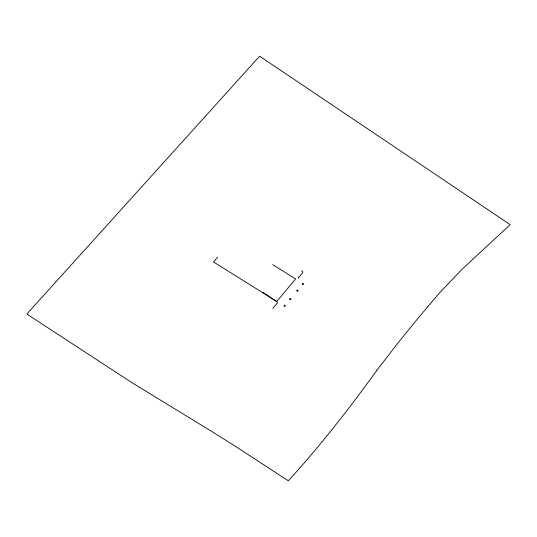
<?xml version="1.0" encoding="UTF-8"?>
<svg xmlns="http://www.w3.org/2000/svg" width="537" height="537" viewBox="0 0 537 537"><rect width="100%" height="100%" fill="white"/><g stroke="black" fill="none" stroke-linecap="round" stroke-linejoin="round"><path stroke-width="0.81" d="M298.384 277.072L298.27 277.991L302.72 272.682L302.834 271.769L301.465 270.836M217.619 257.116L213.538 261.989L276.743 301.465L295.625 278.951L272.783 264.694M272.809 308.345L277.26 303.036L277.374 302.123L262.962 292.343M376.766 370.443C349.144 408.704 320.153 445.965 288.288 480.81L236.985 447.308L211.108 431.063L132.075 382.753L26.85 314.051L259.619 56.19L510.15 224.627L461.833 269.493L439.669 292.732L418.618 317.528L397.709 343.318L376.766 370.443M284.489 305.211L283.885 305.929L284.798 306.493L285.402 305.775L284.489 305.211M290.067 298.559L289.463 299.277L290.376 299.847L290.98 299.122L290.067 298.559M297.209 290.047L296.605 290.765L297.511 291.336L298.116 290.618L297.209 290.047M302.767 283.415L302.163 284.133L303.076 284.704L303.68 283.986L302.767 283.415"/></g></svg>
